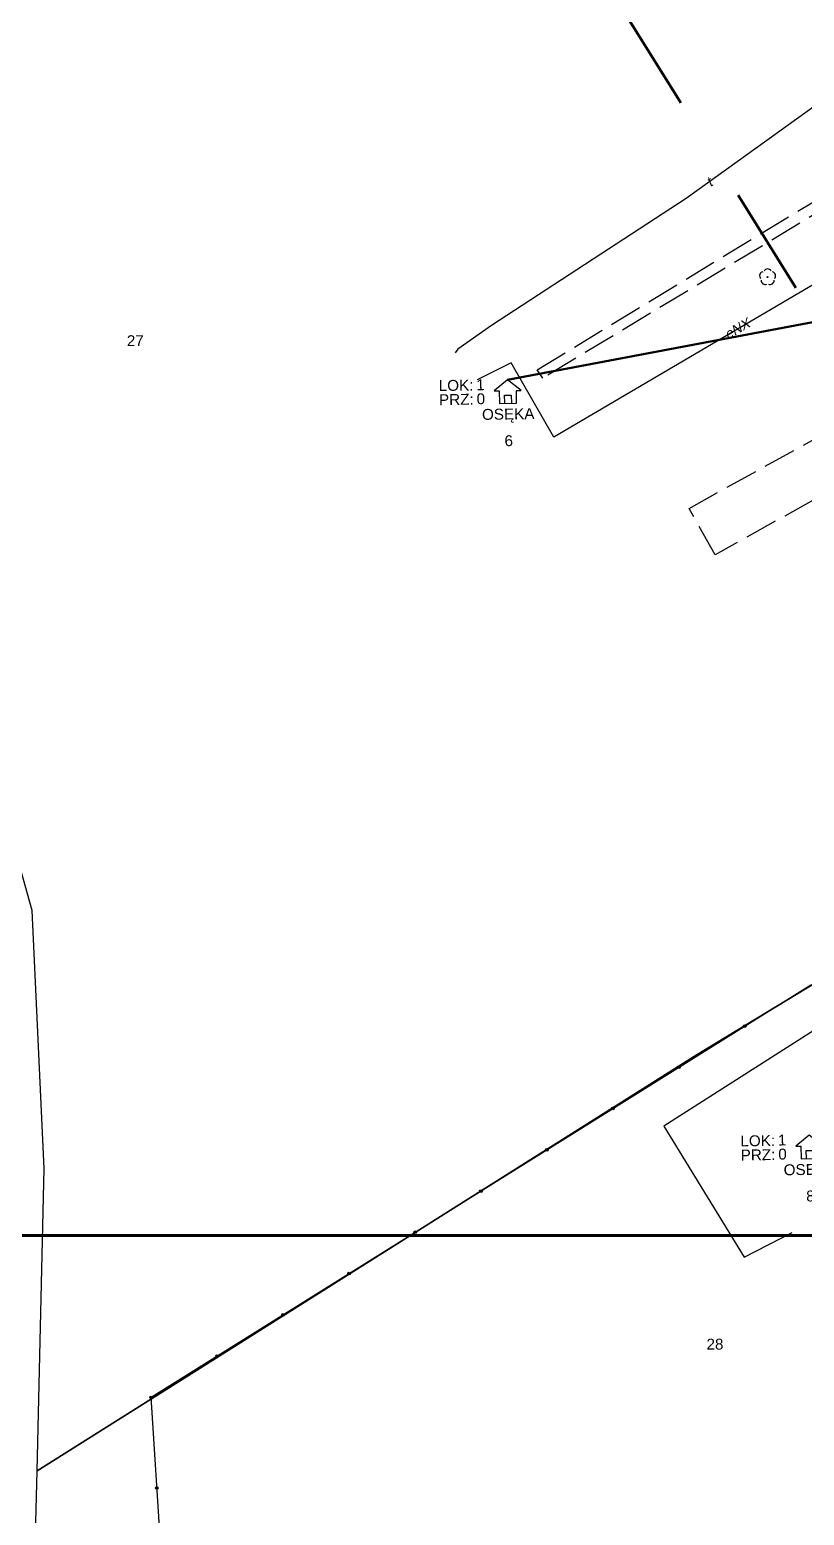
# Model space of a CAD drawing. Header units: metres. Extents: x 7542702 to 7555152, y 5804026 to 5815503.
# Drawn here: x 7544239.2 to 7544310.4, y 5807970.6 to 5808106.9 of the extents above; entities that cross this region are included whole.
import ezdxf
from ezdxf.enums import TextEntityAlignment as Align

# ---------------------------------------------------------------- set-up
doc = ezdxf.new("R2010")
doc.units = ezdxf.units.M
for name, pattern in [('4001', [0]), ('4002', [2, 1, -1]), ('4004', [4, 3, -1])]:
    doc.linetypes.add(name, pattern=pattern)
for name, color, linetype, lineweight in [('!trafo', 6, '4002', 50), ('_KABEL_ABONENCKI_NAPOWIETRZNY', 104, 'Continuous', 50), ('_PA_OPCJONALNE', 1, 'Continuous', 30)]:
    doc.layers.add(name, color=color, linetype=linetype, lineweight=lineweight)
doc.layers.add('DIM', color=7, linetype='Continuous', plot=False)
for name, color, linetype in [('Drogi', 135, 'Continuous'), ('Dzialki', 165, 'Continuous'), ('Ogrodzenia', 184, 'Continuous'), ('Roslinnosc', 104, 'Continuous'), ('Uz_Energia', 1, 'Continuous'), ('Uz_Gaz', 54, 'Continuous'), ('Uz_Telekomunikacja', 252, 'Continuous')]:
    doc.layers.add(name, color=color, linetype=linetype)
doc.styles.add('DYN_DIM', font='arial.ttf')
doc.styles.get("Standard").update_dxf_attribs({"font": 'arial.ttf'})
doc.dimstyles.new('opis linie', dxfattribs={"dimtxt": 1.5, "dimasz": 0.18, "dimexe": 0.18, "dimexo": 0.0625, "dimgap": 2.5, "dimtad": 4, "dimdec": 0, "dimzin": 0, "dimdsep": 46, "dimtxsty": 'Standard', "dimcen": 0.09, "dimse1": 1, "dimse2": 1, "dimsd1": 1, "dimsd2": 1, "dimclrt": 256, "dimadec": 0, "dimazin": 0, "dimtfac": 1, "dimtdec": 0, "dimtofl": 0, "dimtmove": 0, "dimatfit": 3, "dimfxl": 1, "dimtfill": 1, "dimtolj": 1, "dimtzin": 0, "dimarcsym": 0})

# ---------------------------------------------------------------- blocks, each defined once
blk = doc.blocks.new('1281')
at = {"layer": 'Ogrodzenia', "color": 184, "linetype": 'Continuous'}
for radius in [0.24, 0.16, 0.08]:
    blk.add_circle((0, 0), radius, dxfattribs=at)
blk = doc.blocks.new('1422')
at = {"layer": 'Roslinnosc', "color": 104, "linetype": 'Continuous'}
blk.add_circle((0, 0), 0.1, dxfattribs=at)
for centre, start, end in [((-0.71, 0.23), 102.5, 221.75), ((0, 0.75), 30.19, 149.77), ((0.71, 0.23), 318.3, 77.49), ((-0.44, -0.61), 174.33, 293.45), ((0.44, -0.61), 246.24, 5.74)]:
    blk.add_arc(centre, 0.75, start, end, dxfattribs=at)
blk = doc.blocks.new('ADRES')
for points in [[(0.79, -2.15), (0.79, -2.15), (0.79, -0.99), (1.24, -0.99), (0, 0), (-1.24, -0.99), (-0.79, -0.99), (-0.79, -2.15), (0.79, -2.15), (0.79, -2.15)], [(-0.31, -2.15), (-0.31, -1.4), (0.31, -1.4), (0.31, -2.15)]]:
    blk.add_lwpolyline(points)
at = {"color": 212, "insert": (-3.15, -0.43), "char_height": 1, "width": 1e-16, "attachment_point": 6}
blk.add_mtext('LOK:  ', dxfattribs=at)
at = {"color": 4, "insert": (-3.15, -1.72), "char_height": 1, "width": 1e-16, "attachment_point": 6}
blk.add_mtext('PRZ: ', dxfattribs=at)
at = {"color": 7}
for tag, flags, p in [('ID_OBSZARU', 13, (29.07, 23.06)), ('WOJEWODZTWO', 13, (23.29, 19.95)), ('POWIAT', 13, (29.07, 18.51)), ('GMINA', 13, (29.07, 16.8)), ('TERC', 13, (29.07, 15.22)), ('SIMC', 13, (29.07, 13.42)), ('ULIC', 13, (29.07, 11.76)), ('SZEROKOSC_GEOGRAFICZNA', 13, (18.71, 10.18)), ('DLUGOSC_GEOGRAFICZNA', 13, (29.07, 8.25)), ('KATEGORIA_STAWKI_JEDNOSTKOWEJ_100', 13, (29.07, 4.77)), ('KWOTA_STAWKI_JEDNOSTKOWEJ_100', 13, (29.07, 2.89)), ('DOFINANSOWANIE_95', 13, (29.07, 0.87)), ('MIEJSCOWOSC', 12, (0, -3.65)), ('ULICA', 12, (0, -4.88)), ('NR_PORZADKOWY', 12, (0, -6.09))]:
    blk.add_attdef(tag, text='', height=1, dxfattribs=dict(at, flags=flags)).set_placement(p, align=Align.CENTER)
at = {"color": 1}
for tag, flags, p in [('ID_PA', 5, (29.07, 21.57)), ('RODZAJ_OBIEKTU', 5, (29.07, 6.63)), ('ZAPAS', 13, (29.07, -2.62))]:
    blk.add_attdef(tag, text='', height=1, dxfattribs=dict(at, flags=flags)).set_placement(p, align=Align.CENTER)
at = {"color": 212, "flags": 12}
blk.add_attdef('LICZBA_LOKALI', text='', height=1, dxfattribs=at).set_placement((-2.88, -0.43), align=Align.MIDDLE_LEFT)
at = {"color": 150, "flags": 12}
for tag, p in [('MUFA', (1.78, -0.93)), ('NUMER_WLOKNA', (1.86, -2.2))]:
    blk.add_attdef(tag, p, '', height=1, dxfattribs=at)
at = {"color": 7, "style": 'DYN_DIM', "flags": 13}
blk.add_attdef('ODC_FUNKCJONALNY', text='', height=1, dxfattribs=at).set_placement((29.07, -1.01), align=Align.CENTER)
at = {"color": 4, "flags": 12}
blk.add_attdef('LICZBA_SED_W_DANYM_PA', text='', height=1, dxfattribs=at).set_placement((-2.88, -1.72), align=Align.MIDDLE_LEFT)
blk = doc.blocks.new('*D260')
at = {"layer": 'Defpoints', "color": 0}
for p in [(7544308.7, 5808126.88), (7544309.36, 5808127.24), (7544332.19, 5808084.07)]:
    blk.add_point(p, dxfattribs=at)
at = {"layer": 'DIM', "insert": (7544318.24, 5808104.26), "char_height": 1.5, "attachment_point": 5, "rotation": 298.7537, "bg_fill": 3, "box_fill_scale": 1.1, "bg_fill_color": 9, "bg_fill_true_color": 13158600, "bg_fill_transparency": 0}
blk.add_mtext('\\A1;- 49 m -', dxfattribs=at)

msp = doc.modelspace()

# ---------------------------------------------------------------- linework, layer by layer
at = {"layer": '!trafo', "ltscale": 10}
msp.add_lwpolyline([(7544082.13, 5808448.38), (7544167.59, 5808501.43), (7544481.87, 5807987.87), (7544782.88, 5807592.58), (7544936.53, 5807377.47), (7545050.37, 5807475.25), (7545086.68, 5807419.38), (7544929.65, 5807282.21), (7544686.61, 5807553.19), (7544696.16, 5807510.34), (7544647.98, 5807511.04), (7544607.69, 5807611.16), (7544447.06, 5807862.58)], close=True, dxfattribs=at)
at = {"layer": '_KABEL_ABONENCKI_NAPOWIETRZNY'}
msp.add_lwpolyline([(7544283.12, 5808074.81), (7544332.19, 5808084.07), (7544332.49, 5808083.83), (7544356.25, 5808040.57), (7544356.3, 5808040.19)], dxfattribs=at)
at = {"layer": 'Drogi', "color": 8, "linetype": '4004'}
for p, q in [((7544285.83, 5808075.74, 122.82), (7544329.96, 5808102.55, 123.28)), ((7544330.49, 5808101.57, 123.31), (7544286.36, 5808074.97, 122.83)), ((7544299.78, 5808063.01, 123.08), (7544336.96, 5808083.59, 123.6)), ((7544339.13, 5808079.36, 123.76), (7544302.17, 5808058.74, 123.09)), ((7544286.36, 5808074.97, 122.83), (7544285.83, 5808075.74, 122.82)), ((7544302.17, 5808058.74, 123.09), (7544299.78, 5808063.01, 123.08))]:
    msp.add_line(p, q, dxfattribs=at)
at = {"layer": 'Dzialki'}
for p, q in [((7544300.44, 5808012.81), (7544359.25, 5808048.55)), ((7544359.25, 5808048.55), (7544300.44, 5808012.81)), ((7544239.47, 5808026.09), (7544236.81, 5808035.62)), ((7544240.57, 5808002.4), (7544239.47, 5808026.09)), ((7544266.43, 5807991.37), (7544300.44, 5808012.81)), ((7544300.44, 5808012.81), (7544266.43, 5807991.37)), ((7544239.91, 5807974.65), (7544240.57, 5808002.4)), ((7544253.49, 5807983.21), (7544266.43, 5807991.37)), ((7544266.43, 5807991.37), (7544253.49, 5807983.21)), ((7544239.91, 5807974.65), (7544253.49, 5807983.21)), ((7544253.49, 5807983.21), (7544239.91, 5807974.65)), ((7544239.39, 5807952.73), (7544239.91, 5807974.65))]:
    msp.add_line(p, q, dxfattribs=at)
at = {"layer": 'Ogrodzenia', "color": 184, "linetype": '4001'}
for p, q in [((7544250.38, 5807981.41, 121.42), (7544310.97, 5808019.28, 123.36)), ((7544251.98, 5807956.46, 119.66), (7544250.38, 5807981.41, 121.42))]:
    msp.add_line(p, q, dxfattribs=at)
at = {"layer": 'Uz_Energia', "color": 1, "linetype": '4001'}
for p, q in [((7544330.44, 5808094.84), (7544287.36, 5808069.56)), ((7544283.44, 5808076.36), (7544280.31, 5808074.81)), ((7544287.36, 5808069.56), (7544283.44, 5808076.36))]:
    msp.add_line(p, q, dxfattribs=at)
at = {"layer": 'Uz_Gaz', "color": 54, "linetype": '4001'}
for p, q in [((7544343.28, 5808035.53), (7544297.47, 5808006.3)), ((7544297.47, 5808006.3), (7544304.84, 5807994.27)), ((7544304.84, 5807994.27), (7544309.26, 5807996.54))]:
    msp.add_line(p, q, dxfattribs=at)
at = {"layer": 'Uz_Telekomunikacja', "linetype": '4001'}
for p, q in [((7544315.78, 5808103.18, 122.1), (7544299.52, 5808091.44, 121.93)), ((7544299.52, 5808091.44, 121.93), (7544281.63, 5808079.81, 121.96)), ((7544281.63, 5808079.81, 121.96), (7544278.56, 5808077.62, 121.75)), ((7544278.56, 5808077.62, 121.75), (7544278.29, 5808077.3))]:
    msp.add_line(p, q, dxfattribs=at)

# ---------------------------------------------------------------- block references
at = {"layer": '_PA_OPCJONALNE'}
ref = msp.add_blockref('ADRES', (7544283.12, 5808074.81), dxfattribs=dict(at, rotation=1))
ref.add_attrib('MIEJSCOWOSC', 'OSĘKA', dxfattribs={"layer": '0', "color": 7, "height": 1, "rotation": 1, "flags": 12}).set_placement((7544283.18, 5808071.17), align=Align.CENTER)
ref.add_attrib('NR_PORZADKOWY', '6', dxfattribs={"layer": '0', "color": 7, "height": 1, "rotation": 1, "flags": 12}).set_placement((7544283.23, 5808068.72), align=Align.CENTER)
ref.add_attrib('LICZBA_LOKALI', '1', (7544280.25, 5808073.85), dxfattribs={"layer": '0', "color": 212, "height": 1, "rotation": 1, "flags": 12})
ref.add_attrib('LICZBA_SED_W_DANYM_PA', '0', (7544280.28, 5808072.56), dxfattribs={"layer": '0', "color": 4, "height": 1, "rotation": 1, "flags": 12})
ref = msp.add_blockref('ADRES', (7544310.82, 5808005.47), dxfattribs=dict(at, rotation=1))
ref.add_attrib('MIEJSCOWOSC', 'OSĘKA', dxfattribs={"layer": '0', "color": 7, "height": 1, "rotation": 1, "flags": 12}).set_placement((7544310.88, 5808001.83), align=Align.CENTER)
ref.add_attrib('NR_PORZADKOWY', '8', dxfattribs={"layer": '0', "color": 7, "height": 1, "rotation": 1, "flags": 12}).set_placement((7544310.93, 5807999.39), align=Align.CENTER)
ref.add_attrib('LICZBA_LOKALI', '1', (7544307.95, 5808004.52), dxfattribs={"layer": '0', "color": 212, "height": 1, "rotation": 1, "flags": 12})
ref.add_attrib('LICZBA_SED_W_DANYM_PA', '0', (7544307.98, 5808003.23), dxfattribs={"layer": '0', "color": 4, "height": 1, "rotation": 1, "flags": 12})
at = {"layer": 'Ogrodzenia', "color": 184, "xscale": 0.5, "yscale": 0.5, "zscale": 0.5}
for p in [(7544304.91, 5808015.49), (7544298.85, 5808011.71), (7544292.79, 5808007.92), (7544286.73, 5808004.13), (7544280.67, 5808000.34), (7544274.62, 5807996.56), (7544268.56, 5807992.77), (7544262.5, 5807988.98), (7544256.44, 5807985.2), (7544250.38, 5807981.41), (7544250.38, 5807981.41), (7544250.91, 5807973.09)]:
    msp.add_blockref('1281', p, dxfattribs=at)
at = {"layer": 'Roslinnosc', "color": 104, "xscale": 0.5, "yscale": 0.5, "zscale": 0.5}
msp.add_blockref('1422', (7544306.99, 5808084.24), dxfattribs=at)

# ---------------------------------------------------------------- texts
at = {"layer": 'Dzialki'}
for s, p in [('27', (7544248.15, 5808077.9)), ('28', (7544301.38, 5807985.79))]:
    msp.add_text(s, height=1, dxfattribs=at).set_placement(p)
at = {"layer": 'Uz_Energia', "color": 1, "oblique": 15}
msp.add_text('eNX', height=0.9, rotation=30.0095, dxfattribs=at).set_placement((7544303.33, 5808078.48))
at = {"layer": 'Uz_Telekomunikacja', "oblique": 15}
msp.add_text('t', height=0.9, rotation=35.8299, dxfattribs=at).set_placement((7544301.73, 5808092.48))

# ---------------------------------------------------------------- next in the draw order: dimensions: what is measured, and where the dimension line sits
at = {"layer": 'DIM'}
dim = msp.add_aligned_dim(p1=(7544332.19, 5808084.07), p2=(7544308.7, 5808126.88), distance=-0.75, dimstyle='opis linie', override={"dimpost": '- <> m -'}, dxfattribs=at)
dim.commit()
dim.dimension.update_dxf_attribs({"geometry": '*D260', "text_midpoint": (7544318.24, 5808104.26)})

# ---------------------------------------------------------------- next in the draw order: linework, layer by layer
at = {"layer": 'Defpoints', "color": 4, "lineweight": 70}
msp.add_lwpolyline([(7544148.9, 5808279.67), (7544541.41, 5808279.67), (7544541.41, 5807996.27), (7544148.9, 5807996.27)], close=True, dxfattribs=at)

doc.saveas('drawing.dxf')
